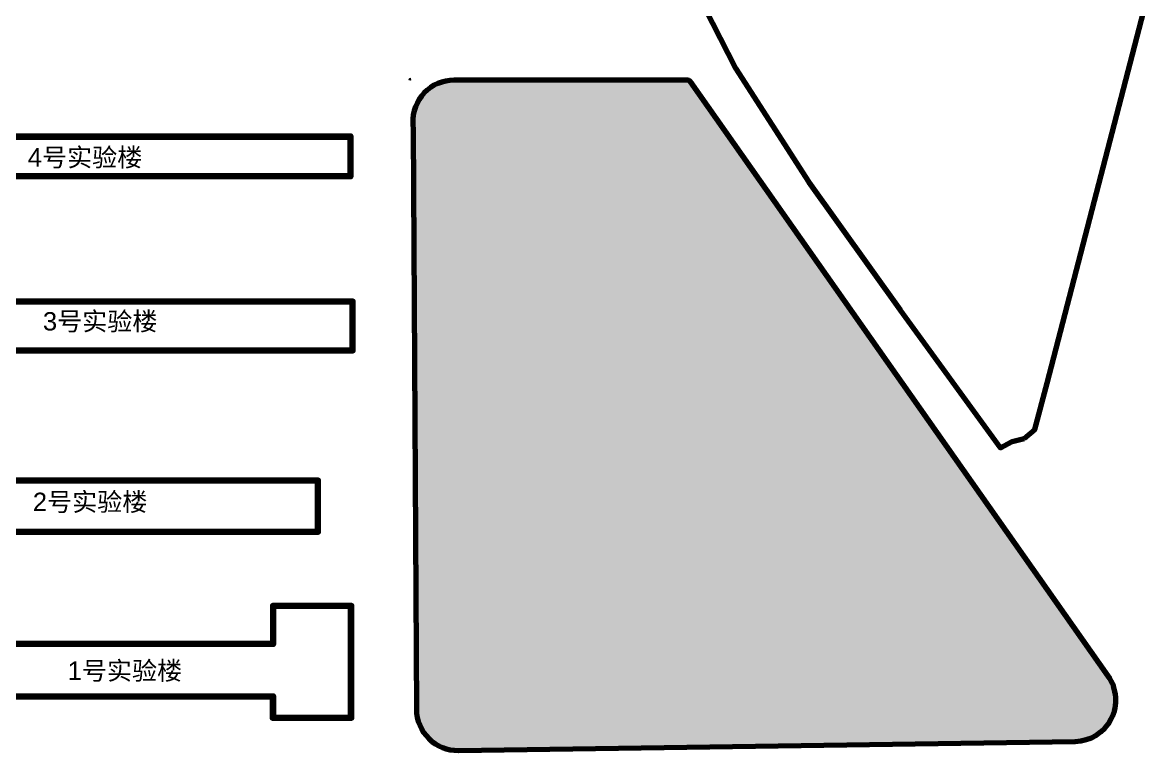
# Model space of a CAD drawing. Header units: millimetres. Extents: x -326080 to 309193, y -226399 to 796887.
# Drawn here: x -17036 to 228504, y -211627 to -53151 of the extents above; entities that cross this region are included whole.
import ezdxf

# ---------------------------------------------------------------- set-up
doc = ezdxf.new("R2010")
doc.units = ezdxf.units.MM
doc.layers.add('wall-floor', color=7, linetype='Continuous')
doc.styles.get("Standard").update_dxf_attribs({"font": 'arial.ttf'})

msp = doc.modelspace()

# ---------------------------------------------------------------- hatches: boundary and pattern name
at = {"layer": 'wall-floor', "linetype": 'ByBlock', "lineweight": 211, "true_color": 0x58ba48, "transparency": 33554687}
h = msp.add_hatch(dxfattribs=at)
h.set_pattern_fill('AR-SAND', color=85, scale=0.5)
h.set_pattern_definition([(37.5, (2389.561, 17033.26), (-0.8000156, 24.4706619), [0, -19.304, 0, -21.59, 0, -20.6375]), (7.5, (2389.56, 17033.26), (22.476164, 35.841255), [0, -10.414, 0, -17.399, 0, -6.6675]), (327.5, (2373.94, 17033.26), (39.5496185, 0.0718592), [0, -6.35, 0, -22.86, 0, -29.845]), (317.5, (2373.94, 17033.26), (38.1778226, 11.146466), [0, -3.175, 0, -14.986, 0, -17.145])])
h.paths.add_polyline_path([(128350.277, -66080.566, 0.2441769706), (127614.058, -65698.235), (76902.647, -65698.235, 0.4270861693), (67911.258, -75091.85), (67979.19, -76643.622), (68709.243, -202679.554, 0.4168386185), (77841.806, -211626.444), (212100.836, -209646.446, 0.6024524622), (219330.316, -195470.736)])

# ---------------------------------------------------------------- linework, layer by layer
at = {"layer": 'wall-floor', "linetype": 'ByBlock', "lineweight": 211}
for points in [[(200997.357, -143712.15), (203370.643, -141760.059), (205992.44, -131634.29), (228503.635, -44966.228), (227763.904, -42573.913), (226784.838, -41269.018), (224652.655, -39724.882), (223592.692, -38957.254), (124862.59, -13515.257), (120677.92, -15384.253), (118897.214, -19656.241), (119302.883, -22488.442), (120625.465, -25759.505), (126457.887, -40184.491), (138199.059, -63057.065), (154171.188, -87902.642), (174004.498, -115718.592), (195871.079, -145718.469), (198379.971, -144335.734)], [(-51832.02, -77848.579), (54436.992, -77848.579), (54436.992, -86744.618), (-51832.02, -86744.618)], [(-51592.02, -78088.579), (54196.992, -78088.579), (54196.992, -86504.618), (-51592.02, -86504.618)]]:
    msp.add_lwpolyline(points, close=True, dxfattribs=at)
msp.add_lwpolyline([(127614.058, -65698.235), (76902.647, -65698.235, 0.4270861693), (67911.258, -75091.85), (67979.19, -76643.622), (68709.243, -202679.554, 0.4168386185), (77841.806, -211626.444), (212100.836, -209646.446, 0.6024524622), (219330.316, -195470.736), (128350.277, -66080.566, 0.2441769706)], format="xyb", close=True, dxfattribs=at)
for points in [[(-46880.808, -124624.764), (54948.684, -124624.764), (54948.684, -113778.268), (-51760.211, -113778.268)], [(-47120.808, -124384.764), (54708.684, -124384.764), (54708.684, -114018.268), (-51520.211, -114018.268)], [(-47120.808, -163867.08), (47165.187, -163867.08), (47165.187, -153029.384), (-47120.808, -153029.384)], [(-46880.808, -164107.08), (47405.187, -164107.08), (47405.187, -152789.384), (-46880.808, -152789.384)], [(-36570.551, -199725.754), (37572.651, -199725.754), (37572.651, -204386.574), (54391.362, -204386.574), (54391.362, -199725.754), (54391.362, -188573.914), (54391.362, -180301.666), (37610.165, -180301.666), (37610.165, -188573.914), (-47120.808, -188573.914)], [(-36330.551, -199965.754), (37332.651, -199965.754), (37332.651, -204626.574), (54631.362, -204626.574), (54631.362, -199725.754), (54631.362, -188573.914), (54631.362, -180061.666), (37370.165, -180061.666), (37370.165, -188333.914), (-46880.808, -188333.914)]]:
    msp.add_lwpolyline(points, dxfattribs=at)
msp.add_arc((67510.482, -65708.235), 10, 90, 182.50663125, dxfattribs=at)

# ---------------------------------------------------------------- texts
for s, p in [('4号实验楼', (-15911.06, -84498.461)), ('3号实验楼', (-12614.354, -120195.699)), ('2号实验楼', (-14807.133, -159505.66)), ('1号实验楼', (-7232.108, -196261.348))]:
    msp.add_text(s, height=4000, dxfattribs=at).set_placement(p)

doc.saveas('drawing.dxf')
